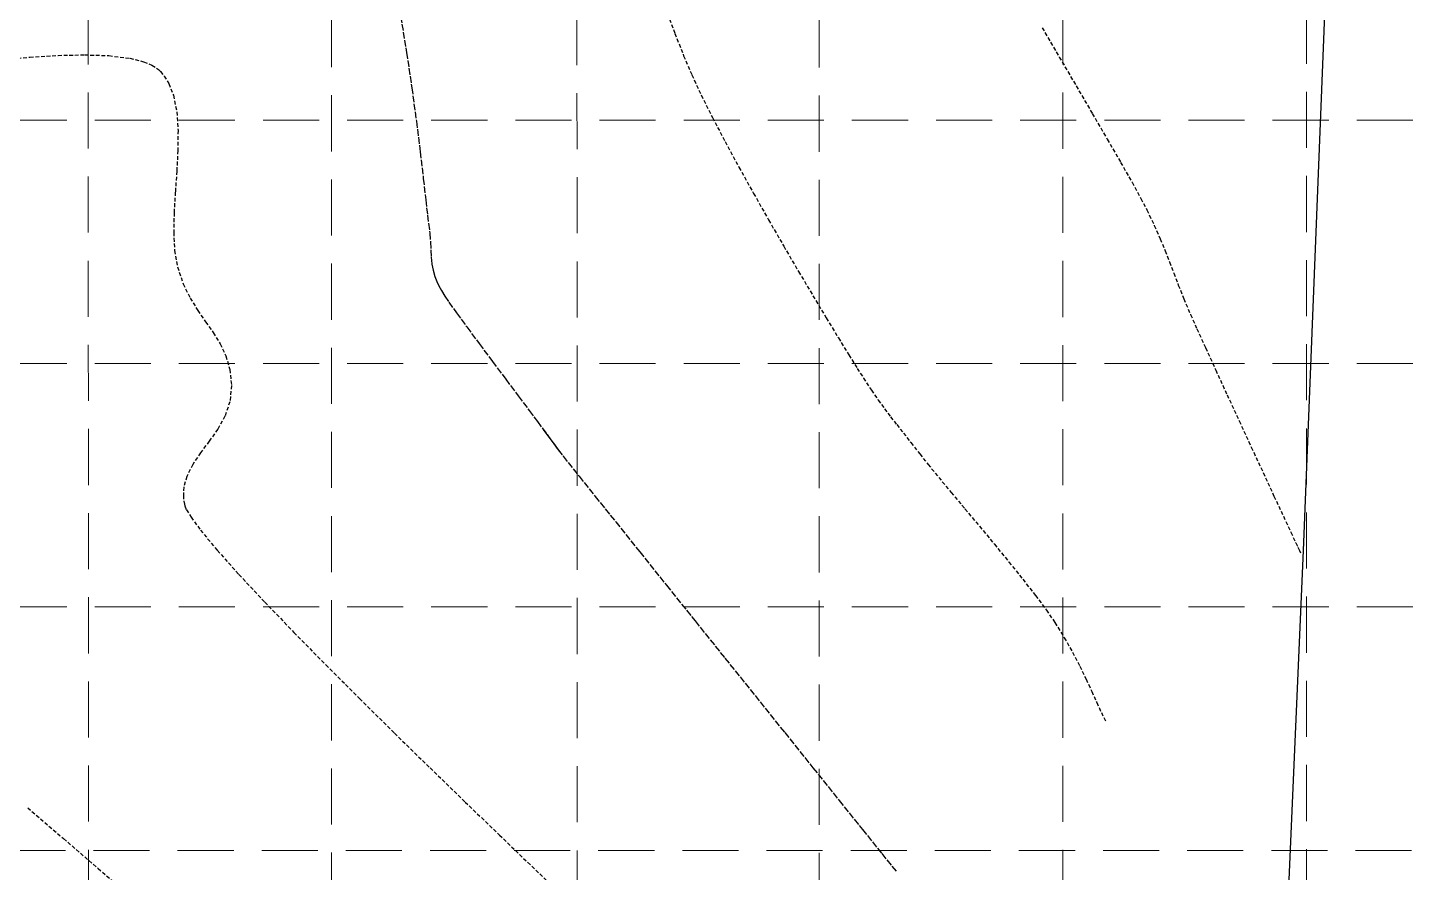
# Model space of a CAD drawing. Header units: inches. Extents: x 2507435 to 2508087, y 7097652 to 7098695.
# Drawn here: x 2507919.9 to 2508012.6, y 7097781.8 to 7097838.3 of the extents above; entities that cross this region are included whole.
import ezdxf

# ---------------------------------------------------------------- set-up
doc = ezdxf.new("R2010")
doc.units = ezdxf.units.IN
doc.header["$MEASUREMENT"] = 0
doc.linetypes.add('DASHED7', pattern=[0.5317999999999998, 0.4379999999999999, -0.0938])
doc.linetypes.add('HIDDEN', pattern=[0.375, 0.25, -0.125])
for name, color, linetype in [('CONT-MJR', 7, 'DASHED7'), ('CONT-MNR', 8, 'HIDDEN'), ('E-FENCE', 7, 'FENCE_LINE'), ('GRID', 254, 'HIDDEN')]:
    doc.layers.add(name, color=color, linetype=linetype)
doc.styles.get("Standard").update_dxf_attribs({"font": 'ARIAL.TTF'})
doc.linetypes.add('FENCE_LINE', pattern='A,0.75,-0.2,["x",Standard,S=0.1,R=0,X=-0.1,Y=-0.05],-0.075', length=1.025)

msp = doc.modelspace()

# ---------------------------------------------------------------- linework, layer by layer
at = {"layer": 'CONT-MJR', "color": 35, "elevation": 655}
for points in [[(2507944.810764957, 7097839.028358583), (2507945.207129754, 7097836.609591728)], [(2507945.207129754, 7097836.609591728), (2507945.557098581, 7097834.244922766)], [(2507946.673193424, 7097825.189516837), (2507946.757699836, 7097824.532433048)], [(2507946.757699836, 7097824.532433048), (2507946.80266703, 7097823.938427409)], [(2507946.80266703, 7097823.938427409), (2507946.827586745, 7097823.400101403)], [(2507946.827586745, 7097823.400101403), (2507946.851950722, 7097822.910056503)], [(2507947.538257017, 7097820.697730795), (2507947.762409464, 7097820.31778875)], [(2507948.543043909, 7097819.204582695), (2507949.238768294, 7097818.254527943)], [(2507951.836044579, 7097814.761939898), (2507952.674191739, 7097813.642320147)], [(2507952.674191739, 7097813.642320147), (2507953.399710111, 7097812.674347292)], [(2507954.275685313, 7097811.503803299), (2507954.313822285, 7097811.452263532)], [(2507954.721138262, 7097810.894085598), (2507955.000212928, 7097810.513299963)], [(2507955.000212928, 7097810.513299963), (2507955.319658301, 7097810.084442421)], [(2507955.089852115, 7097810.391997181), (2507955.34953803, 7097810.04400816)], [(2507955.319658301, 7097810.084442421), (2507955.681578314, 7097809.609422434)], [(2507957.820110612, 7097806.931894414), (2507959.188355937, 7097805.224322734)], [(2507962.582767688, 7097800.991284169), (2507964.500540534, 7097798.600716713)], [(2507962.582767688, 7097800.991284168), (2507964.500540534, 7097798.600716712)], [(2507964.500540534, 7097798.600716712), (2507966.493095642, 7097796.11738343)], [(2507972.377486637, 7097788.785285788), (2507974.127202894, 7097786.605386363)], [(2507972.377486637, 7097788.785285788), (2507974.127202894, 7097786.605386363)], [(2507975.680717464, 7097784.669969694), (2507976.983833558, 7097783.046485497)], [(2507975.680717464, 7097784.669969693), (2507976.983833558, 7097783.046485496)]]:
    msp.add_lwpolyline(points, dxfattribs=at)
at = {"layer": 'CONT-MJR', "color": 35, "extrusion": (0.990944807570406, 0.134269834100036, 0), "elevation": 3438260.654011443}
msp.add_lwpolyline([(6696820.556118082, 655.0000000000009), (6696818.296452302, 655.0000000000009)], dxfattribs=at)
at = {"layer": 'CONT-MJR', "color": 35, "extrusion": (0.9921953466101552, 0.1246932001560387, 0), "elevation": 3373423.599304823}
msp.add_lwpolyline([(6729712.09193044, 655), (6729710.033492876, 655)], dxfattribs=at)
at = {"layer": 'CONT-MJR', "color": 35, "extrusion": (0.9930824163278166, 0.1174193952484227, 0), "elevation": 3324020.091938085}
msp.add_lwpolyline([(6754248.614289626, 655.0000000000009), (6754246.82775787, 655.0000000000009)], dxfattribs=at)
at = {"layer": 'CONT-MJR', "color": 35, "extrusion": (0.9936299157379117, 0.1126924600435661, 0), "elevation": 3291842.217127214}
msp.add_lwpolyline([(6769987.784289153, 655.0000000000009), (6769986.340484622, 655.0000000000009)], dxfattribs=at)
at = {"layer": 'CONT-MJR', "color": 35, "extrusion": (0.9936981646963807, 0.1120890604789093, 0), "elevation": 3287730.556289313}
msp.add_lwpolyline([(6771984.053588055, 655), (6771983.023421642, 655)], dxfattribs=at)
at = {"layer": 'CONT-MJR', "color": 35, "extrusion": (0.992188486490784, 0.1247477746299614, 0), "elevation": 3373793.71098009}
msp.add_lwpolyline([(6729520.211428197, 655.0000000000009), (6729519.665791377, 655.0000000000009)], dxfattribs=at)
at = {"layer": 'CONT-MJR', "color": 35, "extrusion": (0.9953855007542551, 0.09595678656666631, 0), "elevation": 3177458.211162314}
msp.add_lwpolyline([(6824415.490798439, 655), (6824415.039553857, 655)], dxfattribs=at)
at = {"layer": 'CONT-MJR', "color": 35, "extrusion": (0.9812145899480578, 0.1929194870226051, 0), "elevation": 3830142.352568156}
msp.add_lwpolyline([(6480655.126978707, 655.0000000000009), (6480654.703342276, 655.0000000000009)], dxfattribs=at)
at = {"layer": 'CONT-MJR', "color": 35, "extrusion": (0.9591734488567545, 0.2828184842053981, 0), "elevation": 4412951.423445899}
msp.add_lwpolyline([(6098748.687984729, 655), (6098748.251578003, 655)], dxfattribs=at)
at = {"layer": 'CONT-MJR', "color": 35, "extrusion": (0.9359004265992747, 0.3522646611445656, 0), "elevation": 4847500.491322987}
msp.add_lwpolyline([(5759393.152793298, 655), (5759392.802053922, 655)], dxfattribs=at)
at = {"layer": 'CONT-MJR', "color": 35, "extrusion": (0.901081706203303, 0.4336493499888411, 0), "elevation": 5337830.956004268}
msp.add_lwpolyline([(5308147.242385959, 655), (5308146.918658397, 655)], dxfattribs=at)
at = {"layer": 'CONT-MJR', "color": 35, "extrusion": (0.8714038583472616, 0.4905663213649157, 0), "elevation": 5667386.950763238}
msp.add_lwpolyline([(4954754.098364384, 655.0000000000009), (4954753.743840725, 655.0000000000009)], dxfattribs=at)
at = {"layer": 'CONT-MJR', "color": 35, "extrusion": (0.8297784631066797, 0.5580929153504072, 0), "elevation": 6042284.273632038}
msp.add_lwpolyline([(4489950.556432486, 655), (4489950.074881424, 655)], dxfattribs=at)
at = {"layer": 'CONT-MJR', "color": 35, "extrusion": (0.8125729889070225, 0.582859449351821, 0), "elevation": 6174922.236828051}
msp.add_lwpolyline([(4305715.537217384, 655), (4305714.658988153, 655)], dxfattribs=at)
at = {"layer": 'CONT-MJR', "color": 35, "extrusion": (0.8039431877467125, 0.5947061046228249, 0), "elevation": 6237364.551193416}
msp.add_lwpolyline([(4214749.911212333, 655), (4214748.53192471, 655)], dxfattribs=at)
at = {"layer": 'CONT-MJR', "color": 35, "extrusion": (0.8022682410921006, 0.5969637085577206, 0), "elevation": 6249187.928549305}
msp.add_lwpolyline([(4197198.10891973, 655), (4197196.625540849, 655)], dxfattribs=at)
at = {"layer": 'CONT-MJR', "color": 35, "extrusion": (0.801208634752522, 0.5983850964036452, 0), "elevation": 6256619.237160981}
msp.add_lwpolyline([(4186110.963766364, 655), (4186109.473952929, 655)], dxfattribs=at)
at = {"layer": 'CONT-MJR', "color": 35, "extrusion": (0.8002272945891633, 0.5996968208974502, 0), "elevation": 6263468.460137418}
msp.add_lwpolyline([(4175851.753128502, 655), (4175850.830002399, 655)], dxfattribs=at)
at = {"layer": 'CONT-MJR', "color": 35, "extrusion": (0.8013301345555848, 0.5982223795990321, 0), "elevation": 6255769.024944761}
msp.add_lwpolyline([(4187376.411562448, 655), (4187375.872666841, 655)], dxfattribs=at)
at = {"layer": 'CONT-MJR', "color": 35, "extrusion": (0.8055146587110279, 0.5925758471298475, 0), "elevation": 6226185.597075735}
msp.add_lwpolyline([(4231238.081604174, 655), (4231237.534562016, 655)], dxfattribs=at)
at = {"layer": 'CONT-MJR', "color": 35, "extrusion": (0.8058884083455491, 0.5920674567093496, 0), "elevation": 6223514.484913759}
msp.add_lwpolyline([(4235165.841873467, 655), (4235165.706030261, 655)], dxfattribs=at)
at = {"layer": 'CONT-MJR', "color": 35, "extrusion": (0.807894423330599, 0.5893272441957175, 0), "elevation": 6209095.967549537}
msp.add_lwpolyline([(4256276.349959697, 655), (4256276.127195572, 655)], dxfattribs=at)
at = {"layer": 'CONT-MJR', "color": 35, "extrusion": (0.8085012225962448, 0.5884944970519077, 0), "elevation": 6204707.110540762}
msp.add_lwpolyline([(4262671.565764804, 655.0000000000009), (4262671.233379931, 655.0000000000009)], dxfattribs=at)
at = {"layer": 'CONT-MJR', "color": 35, "extrusion": (0.8082325536654364, 0.5888634300034666, 0), "elevation": 6206651.918877889}
msp.add_lwpolyline([(4259839.213046571, 655.0000000000009), (4259838.778739148, 655.0000000000009)], dxfattribs=at)
at = {"layer": 'CONT-MJR', "color": 35, "extrusion": (0.8070177049808097, 0.5905272422568725, 0), "elevation": 6215414.557655661}
msp.add_lwpolyline([(4247043.246712054, 655.0000000000009), (4247042.85002405, 655.0000000000009)], dxfattribs=at)
at = {"layer": 'CONT-MJR', "color": 35, "extrusion": (0.7946136034604168, 0.607115492468815, 0), "elevation": 6302045.877932362}
msp.add_lwpolyline([(4117397.868622284, 655.0000000000009), (4117397.321707754, 655.0000000000009)], dxfattribs=at)
at = {"layer": 'CONT-MJR', "color": 35, "extrusion": (0.7836772638502478, 0.6211682108126504, 0)}
for points, elevation in [([(4004529.670518748, 655.0000000000009), (4004529.137737625, 655.0000000000009)], 6374361.542170752), ([(4004529.670518747, 655.0000000000009), (4004529.137737626, 655.0000000000009)], 6374361.54217075)]:
    msp.add_lwpolyline(points, dxfattribs=dict(at, elevation=elevation))
at = {"layer": 'CONT-MJR', "color": 35, "extrusion": (0.781320289092581, 0.624130279550901, 0), "elevation": 6389474.551873265}
for points in [[(3980371.042535987, 655.0000000000009), (3980369.871450847, 655.0000000000009)], [(3980371.042535986, 655.0000000000009), (3980369.871450846, 655.0000000000009)]]:
    msp.add_lwpolyline(points, dxfattribs=at)
at = {"layer": 'CONT-MJR', "color": 35, "extrusion": (0.7806789833392692, 0.6249322563065257, 0), "elevation": 6393558.462038599}
for points in [[(3973806.68315462, 655), (3973804.960286431, 655)], [(3973806.683154617, 655), (3973804.960286429, 655)]]:
    msp.add_lwpolyline(points, dxfattribs=at)
at = {"layer": 'CONT-MJR', "color": 35, "extrusion": (0.7803807986721129, 0.6253045730393113, 0), "elevation": 6395453.259757592}
msp.add_lwpolyline([(3970754.748427355, 655), (3970752.560301147, 655)], dxfattribs=at)
at = {"layer": 'CONT-MJR', "color": 35, "extrusion": (0.7802091971455469, 0.6255186717353058, 0), "elevation": 6396542.520975259}
msp.add_lwpolyline([(3968997.615297548, 655.0000000000009), (3968995.048438993, 655.0000000000009)], dxfattribs=at)
at = {"layer": 'CONT-MJR', "color": 35, "extrusion": (0.7802091968616184, 0.6255186720894496, 0), "elevation": 6396542.522776815}
msp.add_lwpolyline([(3968997.6123941, 655), (3968995.045535543, 655)], dxfattribs=at)
at = {"layer": 'CONT-MJR', "color": 35, "extrusion": (0.780098347600726, 0.6256569092327015, 0), "elevation": 6397245.69721718}
msp.add_lwpolyline([(3967861.56595892, 655), (3967858.706893881, 655)], dxfattribs=at)
at = {"layer": 'CONT-MJR', "color": 35, "extrusion": (0.7800983477282374, 0.6256569090737144, 0), "elevation": 6397245.696408518}
msp.add_lwpolyline([(3967861.567262704, 655.0000000000009), (3967858.708197663, 655.0000000000009)], dxfattribs=at)
at = {"layer": 'CONT-MJR', "color": 35, "extrusion": (0.7799658217403547, 0.6258221128379003, 0), "elevation": 6398085.909358161}
msp.add_lwpolyline([(3966500.675504822, 655.0000000000009), (3966497.49160469, 655.0000000000009)], dxfattribs=at)
at = {"layer": 'CONT-MJR', "color": 35, "extrusion": (0.7799244588960286, 0.6258736601070036, 0), "elevation": 6398348.044737035}
msp.add_lwpolyline([(3966074.627745109, 655), (3966071.411216427, 655)], dxfattribs=at)
at = {"layer": 'CONT-MJR', "color": 35, "extrusion": (0.7799244588253607, 0.6258736601950656, 0), "elevation": 6398348.045184851}
msp.add_lwpolyline([(3966074.627022663, 655.0000000000009), (3966071.410493983, 655.0000000000009)], dxfattribs=at)
at = {"layer": 'CONT-MJR', "color": 35, "extrusion": (0.7798935811595655, 0.6259121360591343, 0), "elevation": 6398543.698713567}
msp.add_lwpolyline([(3965755.750939715, 655.0000000000009), (3965752.588308496, 655.0000000000009)], dxfattribs=at)
at = {"layer": 'CONT-MJR', "color": 35, "extrusion": (0.7798935812314393, 0.625912135969579, 0), "elevation": 6398543.698258181}
msp.add_lwpolyline([(3965755.751674462, 655.0000000000009), (3965752.589043246, 655.0000000000009)], dxfattribs=at)
at = {"layer": 'CONT-MJR', "color": 35, "extrusion": (0.7798710988905023, 0.6259401481893621, 0), "elevation": 6398686.138096109}
msp.add_lwpolyline([(3965522.760262429, 655.0000000000009), (3965519.738054699, 655.0000000000009)], dxfattribs=at)
msp.add_lwpolyline([(3965522.760262429, 655.0000000000009), (3965519.738054699, 655.0000000000009)], dxfattribs=at)
at = {"layer": 'CONT-MJR', "color": 35, "extrusion": (0.7798493782012107, 0.6259672094600365, 0), "elevation": 6398823.738360429}
msp.add_lwpolyline([(3965294.905012272, 655.0000000000009), (3965292.423229606, 655.0000000000009)], dxfattribs=at)
at = {"layer": 'CONT-MJR', "color": 35, "extrusion": (0.779849378348252, 0.6259672092768479, 0), "elevation": 6398823.737428972}
msp.add_lwpolyline([(3965294.906515372, 655), (3965292.424732706, 655)], dxfattribs=at)
at = {"layer": 'CONT-MJR', "color": 35, "extrusion": (0.7798773225472714, 0.6259323939344403, 0), "elevation": 6398646.709076251}
msp.add_lwpolyline([(3965576.000891108, 655.0000000000009), (3965574.405637632, 655.0000000000009)], dxfattribs=at)
at = {"layer": 'CONT-MJR', "color": 35, "extrusion": (0.7798773223185401, 0.6259323942194267, 0), "elevation": 6398646.710525373}
msp.add_lwpolyline([(3965575.998552886, 655.0000000000009), (3965574.403299411, 655.0000000000009)], dxfattribs=at)
at = {"layer": 'CONT-MNR', "color": 35}
for points, elevation in [([(2507962.533060974, 7097839.53791928), (2507963.147126491, 7097837.878627473)], 656), ([(2507920.018314341, 7097836.291685455), (2507921.907620171, 7097836.408770515)], 654), ([(2507927.62352903, 7097835.98806609), (2507928.184446386, 7097835.751003293)], 654), ([(2507928.184446386, 7097835.751003293), (2507928.489155888, 7097835.561000106)], 654), ([(2507928.61942912, 7097835.455952059), (2507928.759493433, 7097835.323052002)], 654), ([(2507989.972382465, 7097834.372367813), (2507991.05108484, 7097832.5282655)], 657), ([(2507991.05108484, 7097832.5282655), (2507992.052630914, 7097830.809480159)], 657), ([(2507929.927455905, 7097831.387187528), (2507929.914510444, 7097830.054716562)], 654), ([(2507992.052630914, 7097830.809480159), (2507992.947917791, 7097829.260703191)], 657), ([(2507929.84120993, 7097828.670527197), (2507929.745367266, 7097827.2718162)], 654), ([(2507967.429711716, 7097828.939815738), (2507968.406345976, 7097827.183627013)], 656), ([(2507992.947917791, 7097829.260703191), (2507993.707842573, 7097827.926625995)], 657), ([(2507929.745367266, 7097827.2718162), (2507929.664795356, 7097825.895780337)], 654), ([(2507994.303302363, 7097826.851939971), (2507994.705194267, 7097826.081336519)], 657), ([(2507929.664795356, 7097825.895780337), (2507929.637307105, 7097824.579616377)], 654), ([(2507994.705194267, 7097826.081336519), (2507995.199135067, 7097825.040449254)], 657), ([(2507995.199135067, 7097825.040449254), (2507995.593919689, 7097824.147902311)], 657), ([(2507929.700715416, 7097823.360521086), (2507929.892833194, 7097822.27569123)], 654), ([(2507970.424599697, 7097823.657585943), (2507971.420189084, 7097821.957519939)], 656), ([(2507929.892833194, 7097822.27569123), (2507930.273510187, 7097821.147802773)], 654), ([(2507996.210451105, 7097822.606055239), (2507996.494413248, 7097821.855868037)], 657), ([(2507930.273510187, 7097821.147802773), (2507930.735885777, 7097820.190429384)], 654), ([(2507971.420189084, 7097821.957519939), (2507972.376066772, 7097820.345947852)], 656), ([(2507930.735885777, 7097820.190429384), (2507931.247091859, 7097819.35691557)], 654), ([(2507931.774260326, 7097818.600605842), (2507932.284523075, 7097817.874844709)], 654), ([(2507973.269217725, 7097818.857762853), (2507974.076626905, 7097817.527858112)], 656), ([(2507932.745012001, 7097817.132976683), (2507933.122858998, 7097816.328346272)], 654), ([(2507975.342159798, 7097815.482462092), (2507975.754253438, 7097814.836757156)], 656), ([(2507976.283878164, 7097814.036507443), (2507976.745258305, 7097813.367080504)], 656), ([(2508000.064763328, 7097813.719063608), (2508000.870635758, 7097811.973950653)], 657), ([(2507976.745258305, 7097813.367080504), (2507977.164052526, 7097812.786841186)], 656), ([(2508000.870635758, 7097811.973950653), (2508001.68488234, 7097810.215450909)], 657), ([(2507932.581810662, 7097811.425912043), (2507932.015141196, 7097810.621243345)], 654), ([(2507932.015141196, 7097810.621243345), (2507931.433801872, 7097809.84654197)], 654), ([(2507978.926543524, 7097810.525056964), (2507979.517288127, 7097809.766228387)], 656), ([(2507931.433801872, 7097809.84654197), (2507930.907257205, 7097809.069362495)], 654), ([(2507979.517288127, 7097809.766228387), (2507980.073523084, 7097809.065651074)], 656), ([(2507930.319290063, 7097807.560628834), (2507930.282787847, 7097806.999867688)], 654), ([(2507930.315721642, 7097806.603901019), (2507930.351036271, 7097806.398501225)], 654), ([(2507930.380248741, 7097806.292067787), (2507930.493758262, 7097806.032802568)], 654), ([(2508003.199025483, 7097806.954834697), (2508003.829185803, 7097805.600990049)], 657), ([(2507930.795849486, 7097805.533106293), (2507931.428238108, 7097804.674573546)], 654), ([(2508003.829185803, 7097805.600990049), (2508004.328247798, 7097804.530302254)], 657), ([(2507987.980935487, 7097799.330263827), (2507988.555131398, 7097798.496918195)], 656), ([(2507988.555131398, 7097798.496918195), (2507989.182405405, 7097797.482119482)], 656), ([(2507989.182405405, 7097797.482119482), (2507989.732085605, 7097796.50809388)], 656), ([(2507990.63761931, 7097794.708427666), (2507991.012950181, 7097793.895819882)], 656), ([(2507944.406220108, 7097791.099942973), (2507946.775624201, 7097788.780626524)], 654), ([(2507924.584802066, 7097782.054863985), (2507926.769325292, 7097780.170016628)], 653)]:
    msp.add_lwpolyline(points, dxfattribs=dict(at, elevation=elevation))
at = {"layer": 'CONT-MNR', "color": 35, "extrusion": (0.9309820713755814, 0.3650649021437586, 0), "elevation": 4926040.216238847}
msp.add_lwpolyline([(5692390.489646784, 656.0000000000009), (5692388.889586289, 656.0000000000009)], dxfattribs=at)
at = {"layer": 'CONT-MNR', "color": 35, "extrusion": (0.8633978745923276, 0.5045236467693573, 0), "elevation": 5746418.491597978}
msp.add_lwpolyline([(4862919.365531627, 657), (4862917.094664256, 657)], dxfattribs=at)
at = {"layer": 'CONT-MNR', "color": 35, "extrusion": (0.08970168363868995, -0.9959686781984585, 0), "elevation": -6844257.98142504}
msp.add_lwpolyline([(3134495.699182628, 654.0000000000009), (3134497.651223969, 654.0000000000009)], dxfattribs=at)
at = {"layer": 'CONT-MNR', "color": 35, "extrusion": (0.02245900484987621, -0.9997477647392634, 0), "elevation": -7039720.653866936}
msp.add_lwpolyline([(2666699.663612102, 654.0000000000009), (2666701.443879998, 654.0000000000009)], dxfattribs=at)
at = {"layer": 'CONT-MNR', "color": 35, "extrusion": (-0.03476529293408324, -0.9993955044961966, 0), "elevation": -7180734.540183701}
msp.add_lwpolyline([(2259649.295506951, 654), (2259650.912195327, 654)], dxfattribs=at)
at = {"layer": 'CONT-MNR', "color": 35, "extrusion": (-0.1218344320130733, -0.9925504375980355, 0), "elevation": -7350512.272264197}
msp.add_lwpolyline([(1624481.491696915, 654), (1624482.899164497, 654)], dxfattribs=at)
at = {"layer": 'CONT-MNR', "color": 35, "extrusion": (-0.2446654934354341, -0.9696075475789138, 0), "elevation": -7495718.695017212}
msp.add_lwpolyline([(695109.0558711172, 654.0000000000009), (695110.0082114253, 654.0000000000009)], dxfattribs=at)
at = {"layer": 'CONT-MNR', "color": 35, "extrusion": (0.9203840663074478, 0.3910155629733524, 0), "elevation": 5083654.348659223}
msp.add_lwpolyline([(5552082.667400234, 656.0000000000009), (5552081.272168994, 656.0000000000009)], dxfattribs=at)
at = {"layer": 'CONT-MNR', "color": 35, "extrusion": (0.862997697195211, 0.5052078529038943, 0), "elevation": 5750271.23428615}
msp.add_lwpolyline([(4858360.719656198, 657), (4858358.489374596, 657)], dxfattribs=at)
at = {"layer": 'CONT-MNR', "color": 35, "extrusion": (-0.6277125798661777, -0.778445192083391, 0), "elevation": -7099534.228706978}
msp.add_lwpolyline([(-2503115.796988911, 654), (-2503115.62963836, 654)], dxfattribs=at)
at = {"layer": 'CONT-MNR', "color": 35, "extrusion": (0.7590640017237664, 0.6510160069361599, 0), "elevation": 6524482.850122944}
msp.add_lwpolyline([(3755009.517206383, 654.0000000000009), (3755009.131028029, 654.0000000000009)], dxfattribs=at)
at = {"layer": 'CONT-MNR', "color": 35, "extrusion": (0.8516897156014014, 0.5240463990323797, 0), "elevation": 5855572.23439776}
msp.add_lwpolyline([(4730881.93082457, 654), (4730881.339561769, 654)], dxfattribs=at)
at = {"layer": 'CONT-MNR', "color": 35, "extrusion": (0.9054987181727161, 0.4243489971563127, 0), "elevation": 5282917.646598505}
msp.add_lwpolyline([(5362828.463476117, 656.0000000000009), (5362826.980851573, 656.0000000000009)], dxfattribs=at)
at = {"layer": 'CONT-MNR', "color": 35, "extrusion": (0.9329483427509242, 0.360010263406898, 0), "elevation": 4895061.780979177}
msp.add_lwpolyline([(5719032.663104895, 654), (5719031.829019836, 654)], dxfattribs=at)
at = {"layer": 'CONT-MNR', "color": 35, "extrusion": (0.9809646019081638, 0.1941866365205332, 0), "elevation": 3838494.644449832}
msp.add_lwpolyline([(6475717.239462743, 654), (6475716.100335127, 654)], dxfattribs=at)
at = {"layer": 'CONT-MNR', "color": 35, "extrusion": (0.8940910063737569, 0.4478853338987138, 0), "elevation": 5421364.511321353}
msp.add_lwpolyline([(5222828.632329123, 656.0000000000009), (5222826.956579234, 656.0000000000009)], dxfattribs=at)
at = {"layer": 'CONT-MNR', "color": 35, "extrusion": (0.9976599696113974, 0.06837093706382681, 0), "elevation": 2987346.678276226}
msp.add_lwpolyline([(6909753.973290341, 654), (6909752.726817759, 654)], dxfattribs=at)
at = {"layer": 'CONT-MNR', "color": 35, "extrusion": (0.8856510624977992, 0.4643513707275121, 0), "elevation": 5517070.589402336}
msp.add_lwpolyline([(5121625.395764222, 656), (5121623.567574672, 656)], dxfattribs=at)
at = {"layer": 'CONT-MNR', "color": 35, "extrusion": (0.8791441044547325, 0.4765560235717165, 0), "elevation": 5587377.915546384}
msp.add_lwpolyline([(5044829.42082773, 656), (5044827.481316397, 656)], dxfattribs=at)
at = {"layer": 'CONT-MNR', "color": 35, "extrusion": (0.9986007968208754, -0.05288145789133236, 0), "elevation": 2129077.209842714}
msp.add_lwpolyline([(7220521.738507713, 654.0000000000009), (7220520.352378873, 654.0000000000009)], dxfattribs=at)
at = {"layer": 'CONT-MNR', "color": 35, "extrusion": (0.8747054213391557, 0.4846549554888407, 0), "elevation": 5633753.170780763}
msp.add_lwpolyline([(4992996.988311484, 657), (4992995.759685254, 657)], dxfattribs=at)
at = {"layer": 'CONT-MNR', "color": 35, "extrusion": (0.8696805459412444, 0.4936149795248714, 0), "elevation": 5684725.152751489}
msp.add_lwpolyline([(4934871.446505853, 656.0000000000009), (4934869.408545675, 656.0000000000009)], dxfattribs=at)
at = {"layer": 'CONT-MNR', "color": 35, "extrusion": (0.8660668703495312, 0.4999281709235519, 0), "elevation": 5720472.095237106}
msp.add_lwpolyline([(4893386.879180816, 656.0000000000009), (4893384.854317833, 656.0000000000009)], dxfattribs=at)
at = {"layer": 'CONT-MNR', "color": 35, "extrusion": (0.998650083265138, 0.05194238341213192, 0), "elevation": 2873222.066826336}
msp.add_lwpolyline([(6957975.264643586, 654), (6957974.04390039, 654)], dxfattribs=at)
at = {"layer": 'CONT-MNR', "color": 35, "extrusion": (0.924871702961295, 0.3802792829769643, 0), "elevation": 5018729.633628806}
msp.add_lwpolyline([(5610837.940825049, 657.0000000000009), (5610837.081624627, 657.0000000000009)], dxfattribs=at)
at = {"layer": 'CONT-MNR', "color": 35, "extrusion": (0.9323335976496372, 0.3615993123523391, 0), "elevation": 4904856.903329996}
msp.add_lwpolyline([(5710649.582127578, 657), (5710648.780701012, 657)], dxfattribs=at)
at = {"layer": 'CONT-MNR', "color": 35, "extrusion": (0.9332865820882372, 0.3591325043685914, 0), "elevation": 4889738.014820237}
msp.add_lwpolyline([(5723598.838147993, 657.0000000000009), (5723597.977082331, 657.0000000000009)], dxfattribs=at)
at = {"layer": 'CONT-MNR', "color": 35, "extrusion": (0.8574319265508762, 0.5145974070389909, 0), "elevation": 5802935.531800671}
msp.add_lwpolyline([(4795301.691888696, 656), (4795299.956258201, 656)], dxfattribs=at)
at = {"layer": 'CONT-MNR', "color": 35, "extrusion": (0.927550584208217, 0.3736976234002503, 0), "elevation": 4978732.758962791}
msp.add_lwpolyline([(5646355.618597696, 657), (5646354.640216129, 657)], dxfattribs=at)
at = {"layer": 'CONT-MNR', "color": 35, "extrusion": (0.8203760290030787, 0.5718244232604445, 0), "elevation": 6116153.137677025}
msp.add_lwpolyline([(4388784.519662433, 654), (4388783.597756255, 654)], dxfattribs=at)
at = {"layer": 'CONT-MNR', "color": 35, "extrusion": (0.9197575801328243, 0.3924869345445928, 0), "elevation": 5092551.077947872}
msp.add_lwpolyline([(5543917.759739178, 657), (5543916.605283574, 657)], dxfattribs=at)
at = {"layer": 'CONT-MNR', "color": 35, "extrusion": (0.9133184023343491, 0.4072462350439006, 0), "elevation": 5181160.480073902}
msp.add_lwpolyline([(5461196.19566696, 657), (5461195.155277664, 657)], dxfattribs=at)
at = {"layer": 'CONT-MNR', "color": 35, "extrusion": (0.849630356541633, 0.527378665896657, 0), "elevation": 5874053.122694663}
msp.add_lwpolyline([(4707891.549300953, 654.0000000000009), (4707890.676135321, 654.0000000000009)], dxfattribs=at)
at = {"layer": 'CONT-MNR', "color": 35, "extrusion": (0.8519507599268421, 0.523621908116989, 0), "elevation": 5853243.177862391}
msp.add_lwpolyline([(4733760.865169456, 656.0000000000009), (4733759.530900666, 656.0000000000009)], dxfattribs=at)
at = {"layer": 'CONT-MNR', "color": 35, "extrusion": (0.9107060344777345, 0.4130551037886345, 0), "elevation": 5215838.96050087}
msp.add_lwpolyline([(5428084.41187396, 657), (5428083.028181446, 657)], dxfattribs=at)
at = {"layer": 'CONT-MNR', "color": 35, "extrusion": (0.909321496686687, 0.4160942389212853, 0), "elevation": 5233937.766257489}
msp.add_lwpolyline([(5410633.685775992, 657.0000000000009), (5410632.040668458, 657.0000000000009)], dxfattribs=at)
at = {"layer": 'CONT-MNR', "color": 35, "extrusion": (0.9611954010010195, 0.2758684488927453, 0), "elevation": 4368677.364736686}
msp.add_lwpolyline([(6130528.791426532, 654.0000000000009), (6130527.840477033, 654.0000000000009)], dxfattribs=at)
at = {"layer": 'CONT-MNR', "color": 35, "extrusion": (0.8484323199672882, 0.5293038809936358, 0), "elevation": 5884748.619413298}
msp.add_lwpolyline([(4694536.045436097, 656.0000000000009), (4694534.974443531, 656.0000000000009)], dxfattribs=at)
at = {"layer": 'CONT-MNR', "color": 35, "extrusion": (0.9943775595177945, 0.1058927246199438, 0), "elevation": 3245439.692073812}
msp.add_lwpolyline([(6792336.470253697, 654.0000000000009), (6792335.394081332, 654.0000000000009)], dxfattribs=at)
at = {"layer": 'CONT-MNR', "color": 35, "extrusion": (0.8339093244418779, 0.5519014754545333, 0), "elevation": 6008718.847855447}
msp.add_lwpolyline([(4534778.45635703, 656), (4534777.496720666, 656)], dxfattribs=at)
at = {"layer": 'CONT-MNR', "color": 35, "extrusion": (0.9084616023072031, 0.4179683207294895, 0), "elevation": 5245083.038429213}
msp.add_lwpolyline([(5399828.473252341, 657.0000000000009), (5399826.648639996, 657.0000000000009)], dxfattribs=at)
at = {"layer": 'CONT-MNR', "color": 35, "extrusion": (0.9953094347809053, -0.09674259163426945, 0), "elevation": 1809508.918917337}
msp.add_lwpolyline([(7307145.569436591, 654), (7307144.475060123, 654)], dxfattribs=at)
at = {"layer": 'CONT-MNR', "color": 35, "extrusion": (0.9462086803722951, -0.3235570014512438, 0), "elevation": 76481.1728918925}
msp.add_lwpolyline([(7527471.922049007, 654.0000000000009), (7527470.905423772, 654.0000000000009)], dxfattribs=at)
at = {"layer": 'CONT-MNR', "color": 35, "extrusion": (0.798305042384106, 0.6022533182176008, 0), "elevation": 6276812.119209742}
msp.add_lwpolyline([(4155782.1685691, 656), (4155781.501296783, 656)], dxfattribs=at)
at = {"layer": 'CONT-MNR', "color": 35, "extrusion": (0.8738048734614378, -0.4862767145515411, 0), "elevation": -1260056.708400016}
msp.add_lwpolyline([(7421652.423377451, 654.0000000000009), (7421651.431071874, 654.0000000000009)], dxfattribs=at)
at = {"layer": 'CONT-MNR', "color": 35, "extrusion": (0.788706929167229, 0.6147693712959356, 0), "elevation": 6341576.861499714}
msp.add_lwpolyline([(4056265.915354951, 656.0000000000009), (4056265.24746485, 656.0000000000009)], dxfattribs=at)
at = {"layer": 'CONT-MNR', "color": 35, "extrusion": (0.7842588870314997, 0.6204337177427686, 0), "elevation": 6370625.73442298}
msp.add_lwpolyline([(4010487.825689944, 656), (4010487.108468357, 656)], dxfattribs=at)
at = {"layer": 'CONT-MNR', "color": 35, "extrusion": (0.7849424086643385, 0.6195687331363864, 0), "elevation": 6366200.494532129}
msp.add_lwpolyline([(4017507.978673112, 656), (4017507.163529983, 656)], dxfattribs=at)
at = {"layer": 'CONT-MNR', "color": 35, "extrusion": (0.907108683915821, 0.420896466562155, 0), "elevation": 5262473.347644337}
msp.add_lwpolyline([(5382876.235923037, 657), (5382874.364316413, 657)], dxfattribs=at)
at = {"layer": 'CONT-MNR', "color": 35, "extrusion": (0.896083191798915, -0.4438861491142395, 0), "elevation": -903304.4027612573}
msp.add_lwpolyline([(7473463.198320614, 654), (7473462.292039807, 654)], dxfattribs=at)
at = {"layer": 'CONT-MNR', "color": 35, "extrusion": (0.7733489170331096, 0.6339806404959987, 0), "elevation": 6439417.211359471}
msp.add_lwpolyline([(3899072.14086568, 656.0000000000009), (3899071.018000066, 656.0000000000009)], dxfattribs=at)
at = {"layer": 'CONT-MNR', "color": 35, "extrusion": (0.9662648149987516, -0.2575505917202064, 0), "elevation": 595280.2888424625}
msp.add_lwpolyline([(7504281.36814608, 654), (7504280.647193966, 654)], dxfattribs=at)
at = {"layer": 'CONT-MNR', "color": 35, "extrusion": (0.7687956400620956, 0.6394945377573706, 0), "elevation": 6467134.265386323}
msp.add_lwpolyline([(3852923.983006518, 656.0000000000009), (3852922.679902959, 656.0000000000009)], dxfattribs=at)
at = {"layer": 'CONT-MNR', "color": 35, "extrusion": (0.9068372757921648, 0.4214809073182856, 0), "elevation": 5265940.90397607}
msp.add_lwpolyline([(5379482.182563066, 657), (5379480.459138554, 657)], dxfattribs=at)
at = {"layer": 'CONT-MNR', "color": 35, "extrusion": (0.7671425580812167, 0.641476652404908, 0), "elevation": 6477057.033771552}
msp.add_lwpolyline([(3836218.315622155, 656), (3836216.880507416, 656)], dxfattribs=at)
at = {"layer": 'CONT-MNR', "color": 35, "extrusion": (0.9965589565216619, 0.0828869481671065, 0), "elevation": 3087615.946542293}
msp.add_lwpolyline([(6865508.450024138, 654.0000000000009), (6865508.052690228, 654.0000000000009)], dxfattribs=at)
at = {"layer": 'CONT-MNR', "color": 35, "extrusion": (0.9643366756184191, 0.264678627881467, 0), "elevation": 4297126.875924453}
msp.add_lwpolyline([(6180879.462379251, 654), (6180879.352009665, 654)], dxfattribs=at)
at = {"layer": 'CONT-MNR', "color": 35, "extrusion": (0.855770433570798, 0.5173557432038894, 0), "elevation": 5818303.48122656}
msp.add_lwpolyline([(4776600.301590879, 654.0000000000009), (4776599.717676952, 654.0000000000009)], dxfattribs=at)
at = {"layer": 'CONT-MNR', "color": 35, "extrusion": (0.7674961931347751, 0.6410535028557508, 0), "elevation": 6474940.510862269}
msp.add_lwpolyline([(3839788.165226608, 656.0000000000009), (3839786.64636738, 656.0000000000009)], dxfattribs=at)
at = {"layer": 'CONT-MNR', "color": 35, "extrusion": (0.7686812761736064, 0.6396320001845717, 0), "elevation": 6467782.931730844}
msp.add_lwpolyline([(3851796.359512491, 654), (3851794.601971867, 654)], dxfattribs=at)
at = {"layer": 'CONT-MNR', "color": 35, "extrusion": (0.7695621289808887, 0.6385719455459987, 0), "elevation": 6462508.234198932}
msp.add_lwpolyline([(3860673.960817919, 656), (3860672.406474809, 656)], dxfattribs=at)
at = {"layer": 'CONT-MNR', "color": 35, "extrusion": (0.9060965485847771, 0.4230709688016359, 0), "elevation": 5275369.104660627}
msp.add_lwpolyline([(5370232.366525776, 657), (5370231.579197946, 657)], dxfattribs=at)
at = {"layer": 'CONT-MNR', "color": 35, "extrusion": (0.7733953457252523, 0.6339240011314587, 0), "elevation": 6439131.685185563}
msp.add_lwpolyline([(3899536.799165302, 656.0000000000009), (3899535.257557446, 656.0000000000009)], dxfattribs=at)
at = {"layer": 'CONT-MNR', "color": 35, "extrusion": (0.9053487715100947, 0.4246688144014843, 0), "elevation": 5284834.870869112}
msp.add_lwpolyline([(5360916.600010544, 657), (5360916.288565533, 657)], dxfattribs=at)
at = {"layer": 'CONT-MNR', "color": 35, "extrusion": (0.8925052748842423, 0.451036954476907, 0), "elevation": 5439779.197601985}
msp.add_lwpolyline([(5203624.251105969, 657.0000000000009), (5203624.008319505, 657.0000000000009)], dxfattribs=at)
at = {"layer": 'CONT-MNR', "color": 35, "extrusion": (0.7451559754350363, 0.6668902250546633, 0), "elevation": 6602256.58328114}
msp.add_lwpolyline([(3616454.854728494, 654), (3616452.681685257, 654)], dxfattribs=at)
at = {"layer": 'CONT-MNR', "color": 35, "extrusion": (0.7793705990453029, 0.6265632205482267, 0), "elevation": 6401872.166645581}
msp.add_lwpolyline([(3960407.156596765, 656), (3960405.675857155, 656)], dxfattribs=at)
at = {"layer": 'CONT-MNR', "color": 35, "extrusion": (0.8859708803936648, 0.4637408749446986, 0), "elevation": 5513560.833031869}
msp.add_lwpolyline([(5125382.666599572, 657), (5125382.493066535, 657)], dxfattribs=at)
at = {"layer": 'CONT-MNR', "color": 35, "extrusion": (0.730288180737721, 0.6831392047560951, 0), "elevation": 6680301.171249387}
msp.add_lwpolyline([(3470172.654458534, 654.0000000000009), (3470170.129137558, 654.0000000000009)], dxfattribs=at)
at = {"layer": 'CONT-MNR', "color": 35, "extrusion": (0.7883082903620896, 0.6152804558462747, 0), "elevation": 6344204.952066993}
msp.add_lwpolyline([(4052140.654222357, 656), (4052139.282320856, 656)], dxfattribs=at)
at = {"layer": 'CONT-MNR', "color": 35, "extrusion": (0.7200985221274361, 0.6938718314140463, 0), "elevation": 6730924.198368814}
msp.add_lwpolyline([(3370929.233841555, 654.0000000000009), (3370926.420537223, 654.0000000000009)], dxfattribs=at)
at = {"layer": 'CONT-MNR', "color": 35, "extrusion": (0.8018493147069844, 0.5975262977509355, 0), "elevation": 6252150.199798089}
msp.add_lwpolyline([(4192777.971264862, 656), (4192776.755847518, 656)], dxfattribs=at)
at = {"layer": 'CONT-MNR', "color": 35, "extrusion": (0.7127202056547575, 0.7014484360602998, 0), "elevation": 6766197.048529975}
msp.add_lwpolyline([(3299554.969587117, 654.0000000000009), (3299551.933067556, 654.0000000000009)], dxfattribs=at)
at = {"layer": 'CONT-MNR', "color": 35, "extrusion": (0.8872472429638943, 0.4612941901357183, 0), "elevation": 5499379.267124005}
msp.add_lwpolyline([(5140579.290593926, 656), (5140578.246086789, 656)], dxfattribs=at)
at = {"layer": 'CONT-MNR', "color": 35, "extrusion": (0.7071687808863576, 0.7070447760500764, 0), "elevation": 6791996.087105544}
msp.add_lwpolyline([(3246113.770539856, 654), (3246110.575814939, 654)], dxfattribs=at)
at = {"layer": 'CONT-MNR', "color": 35, "extrusion": (0.899623964114529, 0.4366654591227258, 0), "elevation": 5355610.264491633}
msp.add_lwpolyline([(5290194.299143088, 656.0000000000009), (5290193.328815293, 656.0000000000009)], dxfattribs=at)
at = {"layer": 'CONT-MNR', "color": 35, "extrusion": (-0.7028803381118499, -0.7113081120694265, 0), "elevation": -6811501.199373328}
msp.add_lwpolyline([(-3204979.89519597, 654.0000000000009), (-3204976.607411692, 654.0000000000009)], dxfattribs=at)
at = {"layer": 'CONT-MNR', "color": 35, "extrusion": (0.9114196977540147, 0.4114779879239966, 0), "elevation": 5206418.361944029}
msp.add_lwpolyline([(5437086.071508241, 656.0000000000009), (5437085.253258407, 656.0000000000009)], dxfattribs=at)
at = {"layer": 'CONT-MNR', "color": 35, "extrusion": (0.9092687031131025, 0.4162095932808572, 0), "elevation": 5234607.64208217}
msp.add_lwpolyline([(5409951.112925419, 656.0000000000009), (5409950.373414834, 656.0000000000009)], dxfattribs=at)
at = {"layer": 'CONT-MNR', "color": 35, "extrusion": (0.8990165894358652, 0.4379145714852443, 0), "elevation": 5362952.857534969}
msp.add_lwpolyline([(5282747.09381528, 656.0000000000009), (5282746.434714835, 656.0000000000009)], dxfattribs=at)
at = {"layer": 'CONT-MNR', "color": 35, "extrusion": (-0.6968539292967318, -0.717213079373003, 0), "elevation": -6838299.513153099}
msp.add_lwpolyline([(-3147389.771248825, 654.0000000000009), (-3147386.49308363, 654.0000000000009)], dxfattribs=at)
at = {"layer": 'CONT-MNR', "color": 35, "extrusion": (-0.6532827915121913, -0.7571139903039956, 0), "elevation": -7012214.067485536}
msp.add_lwpolyline([(-2738080.298715532, 653.0000000000009), (-2738077.140851667, 653.0000000000009)], dxfattribs=at)
at = {"layer": 'CONT-MNR', "color": 35, "extrusion": (0.6947714116161839, 0.7192306205945733, 0), "elevation": 6847396.741592724}
msp.add_lwpolyline([(3127545.336467635, 654), (3127542.161068602, 654)], dxfattribs=at)
at = {"layer": 'CONT-MNR', "color": 35, "extrusion": (-0.6532723416838856, -0.7571230069089517, 0), "elevation": -7012251.858043259}
msp.add_lwpolyline([(-2737980.357282601, 653.0000000000009), (-2737977.300996633, 653.0000000000009)], dxfattribs=at)
at = {"layer": 'CONT-MNR', "color": 35, "extrusion": (-0.6931945436701635, -0.7207505287031801, 0), "elevation": -6854230.01329874}
msp.add_lwpolyline([(-3112538.036848876, 654), (-3112535.029556073, 654)], dxfattribs=at)
at = {"layer": 'CONT-MNR', "color": 35, "extrusion": (-0.6921079340702627, -0.7217940202003567, 0), "elevation": -6858911.322244806}
msp.add_lwpolyline([(-3102205.483039589, 654), (-3102202.709209545, 654)], dxfattribs=at)
at = {"layer": 'E-FENCE'}
for p, q in [((2508006.983710875, 7097849.264495659), (2508005.150985906, 7097803.309335324)), ((2508005.150985906, 7097803.309335324), (2508003.160180422, 7097757.44964525))]:
    msp.add_line(p, q, dxfattribs=at)
at = {"layer": 'GRID', "color": 252, "linetype": 'HIDDEN', "lineweight": 0, "ltscale": 15}
for p, q in [((2507923.935448663, 7097734.560891309), (2507923.875717608, 7098678.232320917)), ((2507940.194048754, 7097734.365604504), (2507940.146812167, 7098678.232320917)), ((2507956.613930757, 7097734.516061086), (2507956.489770343, 7098678.597135853)), ((2507972.796835263, 7097734.346731215), (2507972.760864903, 7098678.597135853)), ((2507989.082534832, 7097734.545898625), (2507989.031959463, 7098678.597135853)), ((2508005.38404243, 7097734.600608988), (2508005.303054022, 7098678.597135853)), ((2507451.859497611, 7097832.0810028), (2508070.16109088, 7097832.0810028)), ((2507451.859497611, 7097815.80990824), (2508070.16109088, 7097815.80990824)), ((2507451.859497611, 7097799.538813679), (2508070.16109088, 7097799.538813679)), ((2507451.77476121, 7097783.280482916), (2508069.643721474, 7097783.24573622))]:
    msp.add_line(p, q, dxfattribs=at)

doc.saveas('drawing.dxf')
